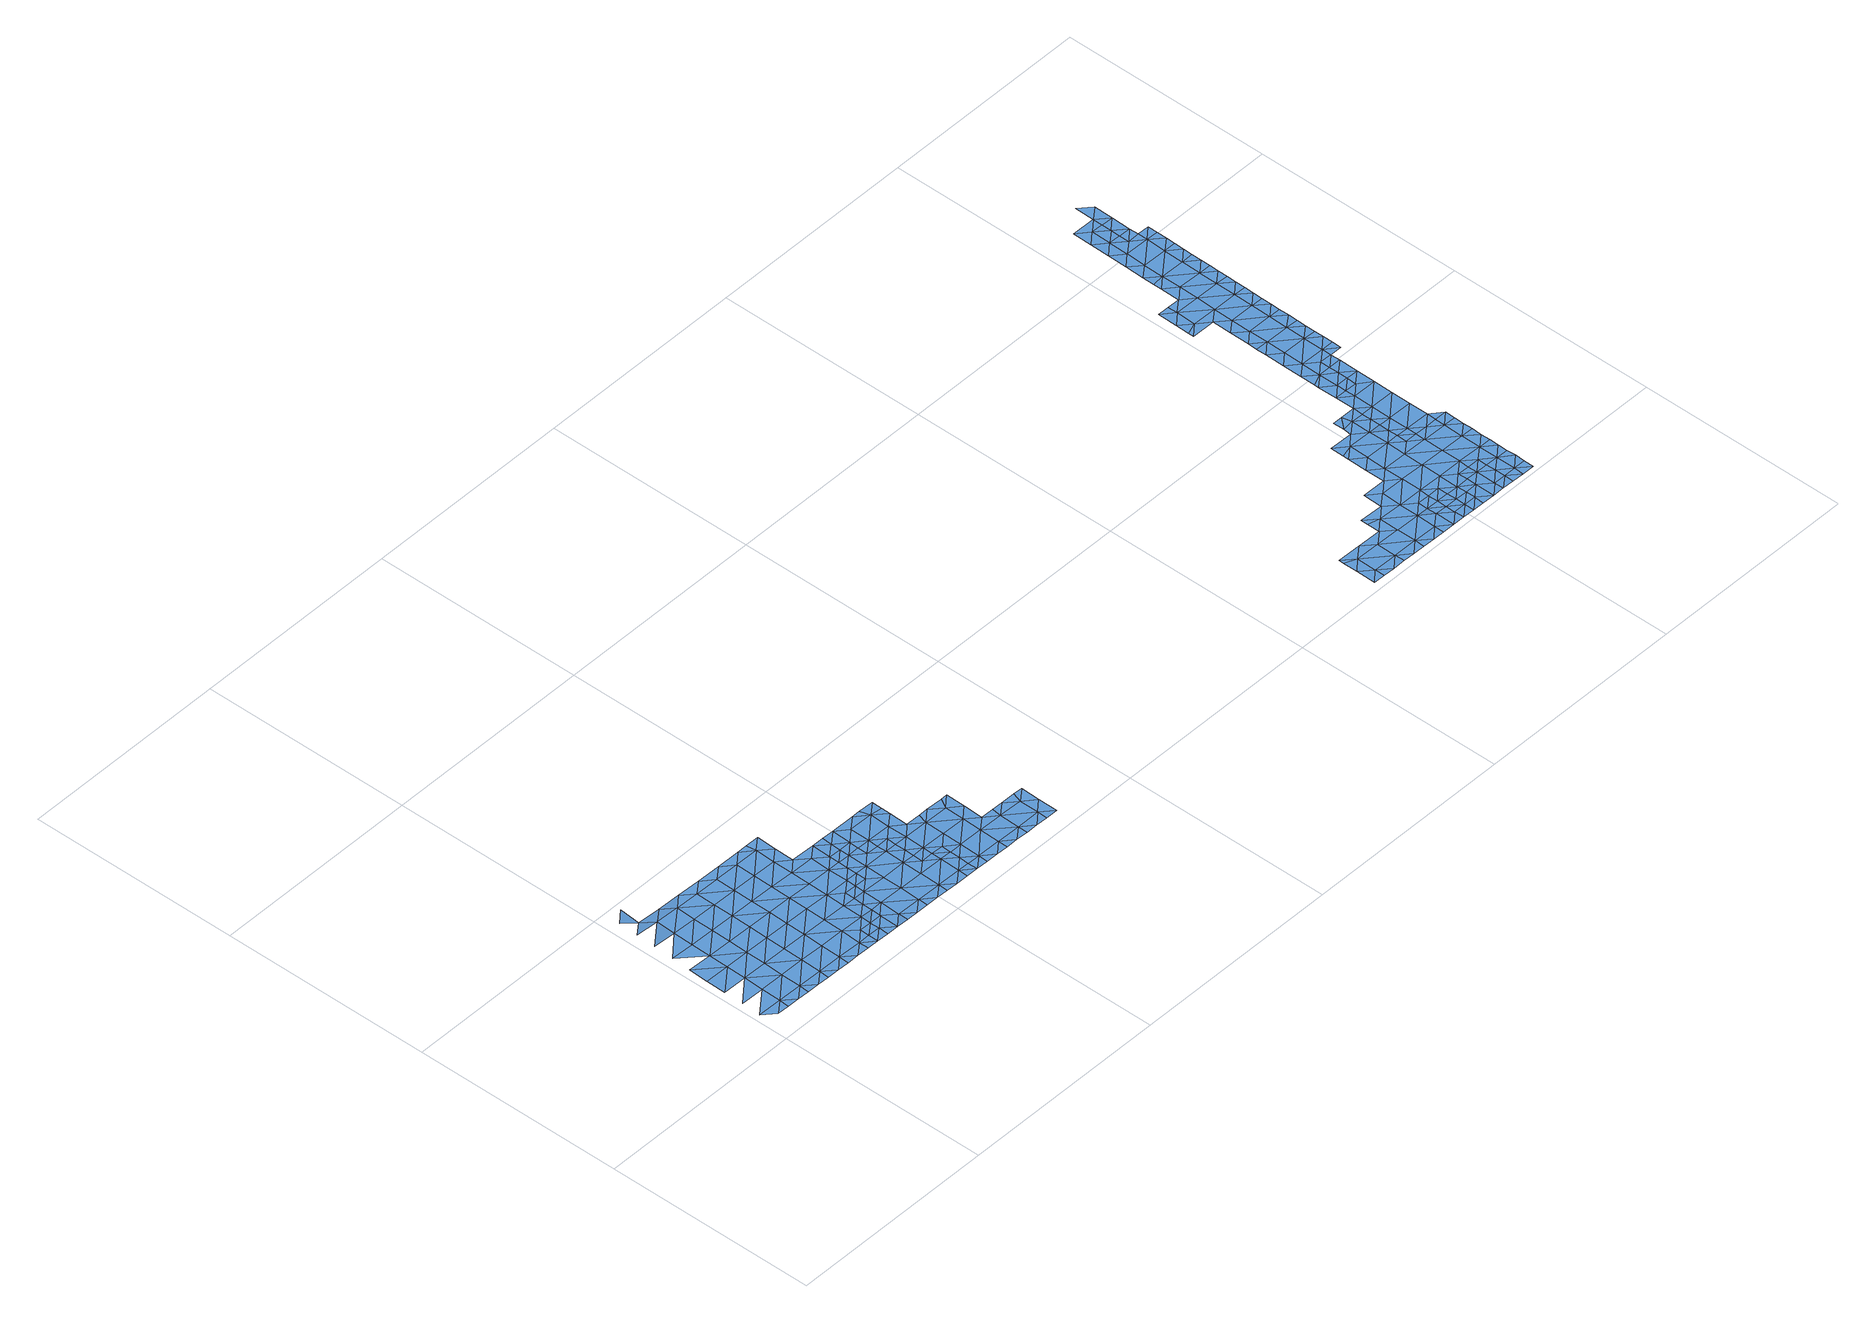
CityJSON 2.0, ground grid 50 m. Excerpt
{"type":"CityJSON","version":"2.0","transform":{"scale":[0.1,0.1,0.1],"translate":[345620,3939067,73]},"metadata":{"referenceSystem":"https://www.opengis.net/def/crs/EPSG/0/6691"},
"CityObjects":{
"waterbody1":{"type":"WaterBody","attributes":{"name":"5","class":"1140","function":"1","WaterBodyRiverFloodingRiskAttribute.description":"3","WaterBodyRiverFloodingRiskAttribute.rankOrg":"2","WaterBodyRiverFloodingRiskAttribute.adminType":"2","WaterBodyRiverFloodingRiskAttribute.scale":"L2"},"geometry":[{"type":"MultiSurface","lod":"1","boundaries":[[[0,1,2]],[[1,3,2]],[[4,5,6]],[[0,2,4]],[[3,7,2]],[[8,9,10]],[[11,8,10]],[[12,4,2]],[[9,5,10]],[[13,2,7]],[[13,12,2]],[[12,5,4]],[[11,10,14]],[[13,7,15]],[[16,17,14]],[[12,18,5]],[[15,19,13]],[[20,17,16]],[[10,5,21]],[[19,22,13]],[[14,10,21]],[[23,24,20]],[[25,12,13]],[[5,18,21]],[[26,16,14]],[[27,28,23]],[[29,27,30]],[[25,18,12]],[[14,21,31]],[[19,32,22]],[[25,13,22]],[[26,14,31]],[[26,33,16]],[[34,27,23]],[[35,23,20]],[[25,36,18]],[[20,16,33]],[[32,37,22]],[[36,38,18]],[[21,18,38]],[[21,39,31]],[[37,40,22]],[[35,20,33]],[[41,25,22]],[[23,35,34]],[[39,42,31]],[[43,36,25]],[[44,40,37]],[[21,38,39]],[[26,31,42]],[[26,45,33]],[[41,22,40]],[[41,43,25]],[[42,45,26]],[[46,34,35]],[[44,47,40]],[[35,33,45]],[[38,36,48]],[[49,46,35]],[[50,41,40]],[[36,43,48]],[[49,35,45]],[[39,38,51]],[[50,43,41]],[[40,47,52]],[[42,39,51]],[[38,48,51]],[[49,53,46]],[[47,54,52]],[[50,40,52]],[[45,55,49]],[[42,51,56]],[[45,42,55]],[[54,57,52]],[[58,59,43]],[[58,43,50]],[[42,56,55]],[[48,43,59]],[[57,60,52]],[[48,61,51]],[[50,52,62]],[[49,63,53]],[[51,61,56]],[[52,60,62]],[[49,55,63]],[[50,64,58]],[[48,59,61]],[[61,65,56]],[[56,66,55]],[[63,67,53]],[[50,62,64]],[[64,68,58]],[[58,69,59]],[[62,70,64]],[[69,61,59]],[[56,65,66]],[[63,55,71]],[[70,72,64]],[[71,55,66]],[[63,71,67]],[[58,68,69]],[[61,73,65]],[[72,70,74]],[[72,75,64]],[[64,75,68]],[[73,61,69]],[[76,66,65]],[[77,78,68]],[[77,68,75]],[[79,67,71]],[[69,68,78]],[[65,73,80]],[[76,65,80]],[[81,73,69]],[[71,66,82]],[[83,81,69]],[[81,80,73]],[[69,78,83]],[[82,66,76]],[[71,82,79]],[[84,76,80]],[[83,78,85]],[[86,84,80]],[[81,86,80]],[[79,82,87]],[[85,88,83]],[[89,76,84]],[[82,76,89]],[[90,81,83]],[[88,85,91]],[[88,90,83]],[[89,92,82]],[[87,82,92]],[[90,93,81]],[[94,86,81]],[[93,94,81]],[[95,84,86]],[[95,86,94]],[[96,97,94]],[[94,97,95]],[[98,95,97]],[[96,99,97]],[[100,98,97]],[[99,100,97]],[[101,102,103]],[[104,102,99]],[[104,103,102]],[[105,100,99]],[[102,105,99]],[[101,106,102]],[[107,108,109]],[[105,110,100]],[[109,108,111]],[[112,107,109]],[[113,102,106]],[[102,114,105]],[[115,112,109]],[[116,112,115]],[[106,116,115]],[[111,117,109]],[[118,119,120]],[[118,121,119]],[[113,106,115]],[[119,121,122]],[[105,114,110]],[[123,115,109]],[[124,117,125]],[[102,113,114]],[[126,109,117]],[[124,120,119]],[[125,120,124]],[[122,127,119]],[[126,123,109]],[[114,128,110]],[[113,115,129]],[[126,117,124]],[[130,114,113]],[[127,131,119]],[[132,124,119]],[[130,113,129]],[[129,115,123]],[[133,114,130]],[[128,114,134]],[[135,131,127]],[[114,133,134]],[[136,129,123]],[[132,119,131]],[[132,137,124]],[[126,137,123]],[[126,124,137]],[[135,138,131]],[[136,123,139]],[[140,132,131]],[[123,141,139]],[[141,123,137]],[[142,137,132]],[[131,138,140]],[[143,142,132]],[[138,144,140]],[[139,141,145]],[[146,137,142]],[[143,132,140]],[[141,137,146]],[[144,147,140]],[[148,141,146]],[[145,141,148]],[[149,142,143]],[[140,150,143]],[[151,149,143]],[[140,147,150]],[[152,150,147]],[[150,153,143]],[[143,153,151]],[[152,154,150]],[[151,153,155]],[[156,150,154]],[[153,150,156]],[[155,153,157]],[[153,156,157]]]}]},
"waterbody2":{"type":"WaterBody","attributes":{"name":"5","class":"1140","function":"1","WaterBodyRiverFloodingRiskAttribute.description":"3","WaterBodyRiverFloodingRiskAttribute.rankOrg":"1","WaterBodyRiverFloodingRiskAttribute.adminType":"2","WaterBodyRiverFloodingRiskAttribute.scale":"L2"},"geometry":[{"type":"MultiSurface","lod":"1","boundaries":[[[88,91,158]],[[159,158,91]],[[160,158,159]],[[161,158,160]],[[161,103,158]],[[101,103,161]],[[107,112,160]],[[107,160,108]],[[108,160,162]],[[160,163,162]],[[162,163,164]],[[163,165,164]],[[166,165,163]],[[166,167,165]],[[166,74,167]],[[72,74,166]],[[62,60,70]],[[57,168,169]],[[170,167,171]],[[170,172,167]],[[172,173,165]],[[174,175,176]],[[174,121,175]],[[168,171,169]],[[96,94,93]],[[158,177,90]],[[96,93,177]],[[177,99,96]],[[60,57,169]],[[78,77,85]],[[85,77,178]],[[91,85,178]],[[77,75,178]],[[159,91,178]],[[158,90,88]],[[159,163,160]],[[161,160,112]],[[103,177,158]],[[106,101,161]],[[104,177,103]],[[111,108,179]],[[104,99,177]],[[116,161,112]],[[179,108,162]],[[162,164,179]],[[106,161,116]],[[180,164,165]],[[159,178,163]],[[166,163,178]],[[167,172,165]],[[74,171,167]],[[178,75,166]],[[72,166,75]],[[169,74,70]],[[70,60,169]],[[171,74,169]],[[173,180,165]],[[181,164,180]],[[181,176,164]],[[176,175,164]],[[121,118,175]],[[117,111,125]],[[179,164,175]],[[93,90,177]],[[175,118,120]],[[175,120,179]],[[125,179,120]],[[125,111,179]]]}]},
"waterbody3":{"type":"WaterBody","attributes":{"name":"5","class":"1140","function":"1","WaterBodyRiverFloodingRiskAttribute.description":"3","WaterBodyRiverFloodingRiskAttribute.rankOrg":"2","WaterBodyRiverFloodingRiskAttribute.adminType":"2","WaterBodyRiverFloodingRiskAttribute.scale":"L2"},"geometry":[{"type":"MultiSurface","lod":"1","boundaries":[[[182,183,184]],[[185,186,187]],[[185,188,186]],[[188,189,186]],[[182,189,190]],[[189,182,186]],[[186,184,187]],[[182,184,186]]]}]},
"waterbody4":{"type":"WaterBody","attributes":{"name":"5","class":"1140","function":"1","WaterBodyRiverFloodingRiskAttribute.description":"3","WaterBodyRiverFloodingRiskAttribute.rankOrg":"1","WaterBodyRiverFloodingRiskAttribute.adminType":"2","WaterBodyRiverFloodingRiskAttribute.scale":"L2"},"geometry":[{"type":"MultiSurface","lod":"1","boundaries":[[[191,192,193]],[[194,195,196]],[[197,198,199]],[[200,201,197]],[[202,203,204]],[[204,203,205]],[[206,204,205]],[[202,207,203]],[[207,208,203]],[[208,209,203]],[[210,209,211]],[[212,213,214]],[[215,212,214]],[[216,215,214]],[[217,216,214]],[[217,218,216]],[[217,219,218]],[[217,194,219]],[[194,196,219]],[[218,220,216]],[[194,217,214]],[[194,214,221]],[[214,222,221]],[[201,223,197]],[[197,223,198]],[[198,223,224]],[[193,225,191]],[[193,220,225]],[[193,226,220]],[[192,226,193]],[[227,226,192]],[[227,228,226]],[[229,228,227]],[[230,228,229]],[[231,228,230]],[[231,215,228]],[[231,210,215]],[[231,205,210]],[[232,205,231]],[[232,233,205]],[[234,233,232]],[[235,236,237]],[[232,237,236]],[[232,238,237]],[[232,230,238]],[[239,238,230]],[[240,241,242]],[[241,229,242]],[[229,188,242]],[[242,188,185]],[[189,188,227]],[[190,189,227]],[[182,190,243]],[[243,190,192]],[[244,243,192]],[[243,244,245]],[[245,244,246]],[[246,244,247]],[[244,248,247]],[[244,191,248]],[[249,250,251]],[[250,252,251]],[[252,253,254]],[[253,255,254]],[[256,255,257]],[[257,258,256]],[[259,260,261]],[[183,261,260]],[[243,261,183]],[[261,243,256]],[[183,260,262]],[[263,262,260]],[[263,264,262]],[[264,263,265]],[[266,267,268]],[[267,269,268]],[[221,222,270]],[[270,271,221]],[[200,197,271]],[[221,271,197]],[[197,199,221]],[[199,194,221]],[[194,199,195]],[[213,222,214]],[[210,203,209]],[[211,212,210]],[[269,272,268]],[[237,268,272]],[[273,268,237]],[[274,268,273]],[[275,273,237]],[[274,266,268]],[[276,266,274]],[[187,277,242]],[[184,264,187]],[[277,278,242]],[[184,262,264]],[[184,183,262]],[[259,261,258]],[[256,258,261]],[[256,254,255]],[[254,256,279]],[[245,279,256]],[[254,279,280]],[[279,281,280]],[[246,281,279]],[[281,282,280]],[[251,254,280]],[[280,283,251]],[[280,284,283]],[[254,251,252]],[[283,249,251]],[[284,280,282]],[[279,245,246]],[[256,243,245]],[[244,192,191]],[[243,183,182]],[[185,187,242]],[[278,240,242]],[[230,241,239]],[[238,275,237]],[[235,237,272]],[[232,236,234]],[[206,205,233]],[[205,203,210]],[[215,210,212]],[[228,215,216]],[[230,232,231]],[[230,229,241]],[[229,227,188]],[[226,228,216]],[[190,227,192]],[[220,226,216]]]}]},
"waterbody5":{"type":"WaterBody","attributes":{"name":"5","class":"1140","function":"1","WaterBodyRiverFloodingRiskAttribute.description":"3","WaterBodyRiverFloodingRiskAttribute.rankOrg":"2","WaterBodyRiverFloodingRiskAttribute.adminType":"2","WaterBodyRiverFloodingRiskAttribute.scale":"L2"},"geometry":[{"type":"MultiSurface","lod":"1","boundaries":[[[285,274,273]],[[286,274,285]],[[285,273,287]],[[287,273,275]],[[275,238,287]],[[287,278,285]],[[240,278,287]],[[264,277,187]],[[277,264,288]],[[264,265,288]],[[288,278,277]],[[288,289,278]],[[290,289,288]],[[241,240,287]],[[278,289,285]],[[286,276,274]],[[289,286,285]],[[288,265,290]],[[238,239,287]],[[239,241,287]]]}]},
"waterbody6":{"type":"WaterBody","attributes":{"name":"5","class":"1140","function":"1","WaterBodyRiverFloodingRiskAttribute.description":"3","WaterBodyRiverFloodingRiskAttribute.rankOrg":"2","WaterBodyRiverFloodingRiskAttribute.adminType":"2","WaterBodyRiverFloodingRiskAttribute.scale":"L2"},"geometry":[{"type":"MultiSurface","lod":"1","boundaries":[[[212,211,213]],[[213,291,222]],[[213,211,291]],[[270,292,271]],[[270,222,292]],[[222,291,292]],[[211,209,291]],[[293,200,271]],[[293,271,292]],[[201,200,293]],[[209,294,291]],[[293,295,201]],[[201,295,296]],[[294,297,291]],[[298,293,292]],[[292,291,297]],[[299,296,295]],[[209,208,294]],[[295,300,299]],[[208,207,294]],[[298,292,297]],[[298,301,293]],[[301,300,295]],[[295,293,301]],[[301,302,300]],[[303,302,304]],[[303,300,302]],[[305,304,306]],[[305,307,308]],[[304,302,306]],[[307,305,306]],[[309,310,311]],[[309,312,310]],[[310,312,313]],[[310,314,311]],[[314,315,316]],[[316,311,314]],[[315,317,318]],[[317,315,314]]]}]},
"waterbody7":{"type":"WaterBody","attributes":{"name":"5","class":"1140","function":"1","WaterBodyRiverFloodingRiskAttribute.description":"3","WaterBodyRiverFloodingRiskAttribute.rankOrg":"1","WaterBodyRiverFloodingRiskAttribute.adminType":"2","WaterBodyRiverFloodingRiskAttribute.scale":"L2"},"geometry":[{"type":"MultiSurface","lod":"1","boundaries":[[[319,320,321]],[[322,321,320]],[[320,323,322]],[[322,323,324]],[[324,323,325]],[[326,327,312]],[[326,328,327]],[[326,329,328]],[[330,329,326]],[[331,329,330]],[[323,332,325]],[[323,333,332]],[[334,333,323]],[[331,330,315]],[[326,311,330]],[[309,326,312]],[[335,336,334]],[[337,333,336]],[[337,338,333]],[[339,340,341]],[[339,341,342]],[[343,342,341]],[[344,345,346]],[[347,345,348]],[[344,346,340]],[[349,342,343]],[[350,304,305]],[[351,304,350]],[[352,296,351]],[[299,351,296]],[[299,303,351]],[[300,303,299]],[[353,354,355]],[[356,357,358]],[[334,358,357]],[[319,358,334]],[[308,358,319]],[[308,307,358]],[[305,308,350]],[[334,336,333]],[[359,352,350]],[[360,359,350]],[[319,321,360]],[[349,343,338]],[[333,338,343]],[[333,343,332]],[[343,361,332]],[[332,361,362]],[[363,362,361]],[[364,365,363]],[[366,355,367]],[[367,368,366]],[[369,366,368]],[[370,371,372]],[[373,366,369]],[[374,366,373]],[[374,373,371]],[[371,375,372]],[[376,372,375]],[[367,377,368]],[[327,377,367]],[[378,327,367]],[[378,367,355]],[[378,355,379]],[[378,379,380]],[[334,357,335]],[[358,381,356]],[[354,382,355]],[[307,381,358]],[[350,308,319]],[[350,319,360]],[[382,379,355]],[[366,353,355]],[[383,353,366]],[[348,384,347]],[[374,383,366]],[[370,374,371]],[[347,346,345]],[[341,340,346]],[[341,361,343]],[[370,372,385]],[[364,386,365]],[[376,387,372]],[[327,328,377]],[[312,327,378]],[[309,311,326]],[[311,316,330]],[[316,315,330]],[[380,388,378]],[[313,312,378]],[[388,313,378]],[[320,319,334]],[[332,362,325]],[[323,320,334]],[[303,304,351]],[[351,350,352]],[[354,353,389]],[[389,353,390]],[[390,353,383]],[[390,383,391]],[[391,383,384]],[[384,383,347]],[[347,383,374]],[[347,374,370]],[[347,370,346]],[[370,385,346]],[[346,385,341]],[[341,385,361]],[[361,385,363]],[[363,385,364]],[[372,364,385]],[[364,372,387]],[[364,387,386]]]}]}
},
"vertices":[
[1,69,26],[29,46,25],[57,68,26],[57,45,25],[58,114,26],[59,161,27],[2,115,27],[85,45,25],[3,208,28],[2,162,27],[60,207,27],[4,254,29],[115,114,26],[114,67,26],[61,253,27],[114,44,25],[61,299,28],[5,300,30],[116,160,27],[142,44,25],[62,346,29],[116,206,27],[171,66,26],[63,392,30],[6,347,32],[172,113,26],[118,298,27],[35,415,33],[6,393,34],[7,439,36],[36,462,37],[117,252,27],[170,43,25],[119,345,27],[92,414,30],[120,391,28],[172,159,27],[199,43,25],[173,205,27],[174,251,27],[227,65,26],[228,112,26],[175,297,27],[229,158,27],[227,42,25],[176,344,27],[148,413,28],[255,42,25],[230,204,27],[176,390,27],[285,111,26],[231,250,27],[284,64,25],[205,412,27],[284,41,25],[232,343,27],[231,296,27],[312,41,25],[286,157,26],[286,203,27],[312,64,25],[287,249,27],[313,87,25],[233,389,27],[341,110,26],[288,295,27],[289,342,27],[262,411,27],[342,156,26],[343,202,26],[341,86,25],[290,388,27],[370,109,25],[344,248,26],[369,86,25],[370,132,25],[345,341,26],[371,155,26],[371,178,26],[318,410,27],[345,294,26],[400,247,25],[346,387,27],[400,201,25],[373,317,26],[399,178,25],[401,293,26],[342,410,27],[428,201,25],[374,363,27],[428,224,25],[428,177,25],[375,410,27],[429,247,25],[429,270,25],[430,316,25],[457,269,25],[458,292,25],[459,316,25],[486,269,25],[487,315,25],[513,222,25],[514,245,25],[485,223,25],[485,246,25],[514,292,25],[542,222,25],[540,152,25],[540,129,25],[569,152,25],[543,314,25],[568,129,25],[541,175,25],[570,244,25],[571,291,25],[570,198,25],[541,199,25],[597,128,25],[595,59,24],[624,58,24],[596,82,25],[595,36,24],[623,35,24],[626,197,25],[625,105,25],[596,105,25],[625,151,25],[652,35,24],[564,314,25],[598,221,25],[599,267,25],[680,57,24],[681,104,25],[599,288,25],[600,313,25],[680,34,24],[633,220,25],[682,150,25],[708,34,24],[655,220,25],[737,56,24],[683,196,25],[710,126,25],[738,103,25],[737,33,24],[695,219,25],[711,173,25],[765,33,24],[712,219,25],[741,126,25],[794,56,24],[767,125,24],[793,32,24],[794,102,24],[822,32,24],[801,125,24],[822,78,24],[823,124,24],
[456,200,25],[455,154,25],[512,153,25],[513,199,25],[511,107,25],[455,108,25],[511,60,24],[454,61,24],[398,109,25],[397,62,25],[340,40,25],[341,63,25],[397,39,24],[369,40,25],[425,39,24],[453,38,24],[567,36,24],[567,59,24],[538,37,24],[457,246,25],[399,155,25],[568,106,25],[482,38,24],[510,37,24],
[1955,82,11],[1955,59,12],[1983,58,12],[2012,81,11],[1984,81,11],[2012,58,12],[2012,104,11],[1984,104,11],[1956,105,11],
[1900,152,11],[1928,128,11],[1929,175,11],[1988,312,10],[1960,336,10],[1959,304,10],[2045,357,9],[2017,354,9],[2016,335,9],[2073,357,9],[2074,380,9],[2184,216,10],[2156,217,10],[2184,193,10],[2155,171,10],[2184,170,10],[2185,240,10],[2156,240,10],[2128,240,10],[2099,218,10],[2100,241,10],[2071,241,10],[2072,265,10],[2044,265,10],[2043,219,10],[1986,220,10],[1987,266,10],[1958,243,10],[1959,290,10],[1957,197,11],[2044,311,10],[2072,288,10],[2040,381,9],[2017,381,9],[1901,198,11],[1985,174,11],[1985,127,11],[2042,173,10],[2041,126,11],[2098,125,11],[2099,172,10],[2154,124,11],[2183,147,10],[2183,124,11],[2182,78,11],[2182,101,11],[2154,78,11],[2126,102,11],[2097,102,11],[2069,80,11],[2069,103,11],[2040,80,11],[1927,82,12],[1871,129,12],[1870,83,12],[1843,107,12],[1843,136,12],[1843,153,12],[1728,16,12],[1756,16,12],[1756,39,12],[1784,15,12],[1813,15,12],[1813,38,12],[1841,14,12],[1870,37,12],[1869,14,12],[1898,13,12],[1926,13,12],[1954,12,12],[1926,36,12],[1983,35,12],[1983,12,12],[2011,34,12],[2011,11,12],[2152,9,12],[2181,8,12],[2153,32,12],[2181,32,12],[2073,311,9],[2073,334,9],[2182,55,12],[2125,56,12],[2125,32,12],[2125,79,11],[2124,9,12],[2040,57,12],[2068,57,12],[1814,84,12],[1757,85,12],[1786,108,12],[1729,109,12],[1729,62,12],[1729,97,12],
[2096,33,12],[2096,10,12],[2097,79,11],[2040,34,12],[2068,10,12],[2039,11,12],
[2100,264,10],[2101,310,9],[2102,357,9],[2157,263,10],[2103,403,9],[2075,426,8],[2158,309,9],[2158,356,9],[2103,426,8],[2131,425,8],[2159,402,9],[2160,448,8],[2132,448,8],[2132,472,8],[2133,495,7],[2161,494,7],[2161,517,7],[2133,518,7],[2142,1049,6],[2170,1049,6],[2143,1072,6],[2142,1026,6],[2170,1026,6],[2171,1095,6],[2143,1119,6],[2143,1096,6],[2172,1141,6],[2144,1165,6],
[2105,541,6],[2106,588,6],[2077,565,6],[2078,611,6],[2107,634,6],[2078,635,6],[2079,657,6],[2114,1050,6],[2113,1004,6],[2085,1027,6],[2086,1073,6],[2115,1096,6],[2087,1120,6],[2107,680,6],[2163,633,6],[2162,587,6],[2191,586,6],[2191,609,6],[2192,632,6],[2192,655,6],[2193,725,6],[2194,748,6],[2165,725,6],[2193,702,6],[2164,679,6],[2194,771,6],[2194,794,6],[2166,771,6],[2166,818,6],[2195,817,6],[2192,679,6],[2104,495,7],[2103,449,8],[2075,473,7],[2168,910,6],[2197,933,6],[2169,956,6],[2190,540,7],[2190,563,7],[2162,540,6],[2076,483,7],[2076,519,7],[2108,726,6],[2079,704,6],[2080,750,6],[2052,773,6],[2024,751,6],[2111,911,6],[2112,957,6],[2083,935,6],[2083,908,6],[2110,819,6],[2082,842,6],[2053,820,6],[2083,889,6],[2111,865,6],[2052,843,6],[2025,843,6],[2084,981,6],[2170,1003,6],[2198,979,6],[2198,1002,6],[2190,517,7],[2197,956,6],[2167,864,6],[2195,840,6],[2109,772,6],[2024,764,6],[2024,797,6],[2198,1025,6],[2196,910,6],[2196,887,6],[2196,863,6]
]}
